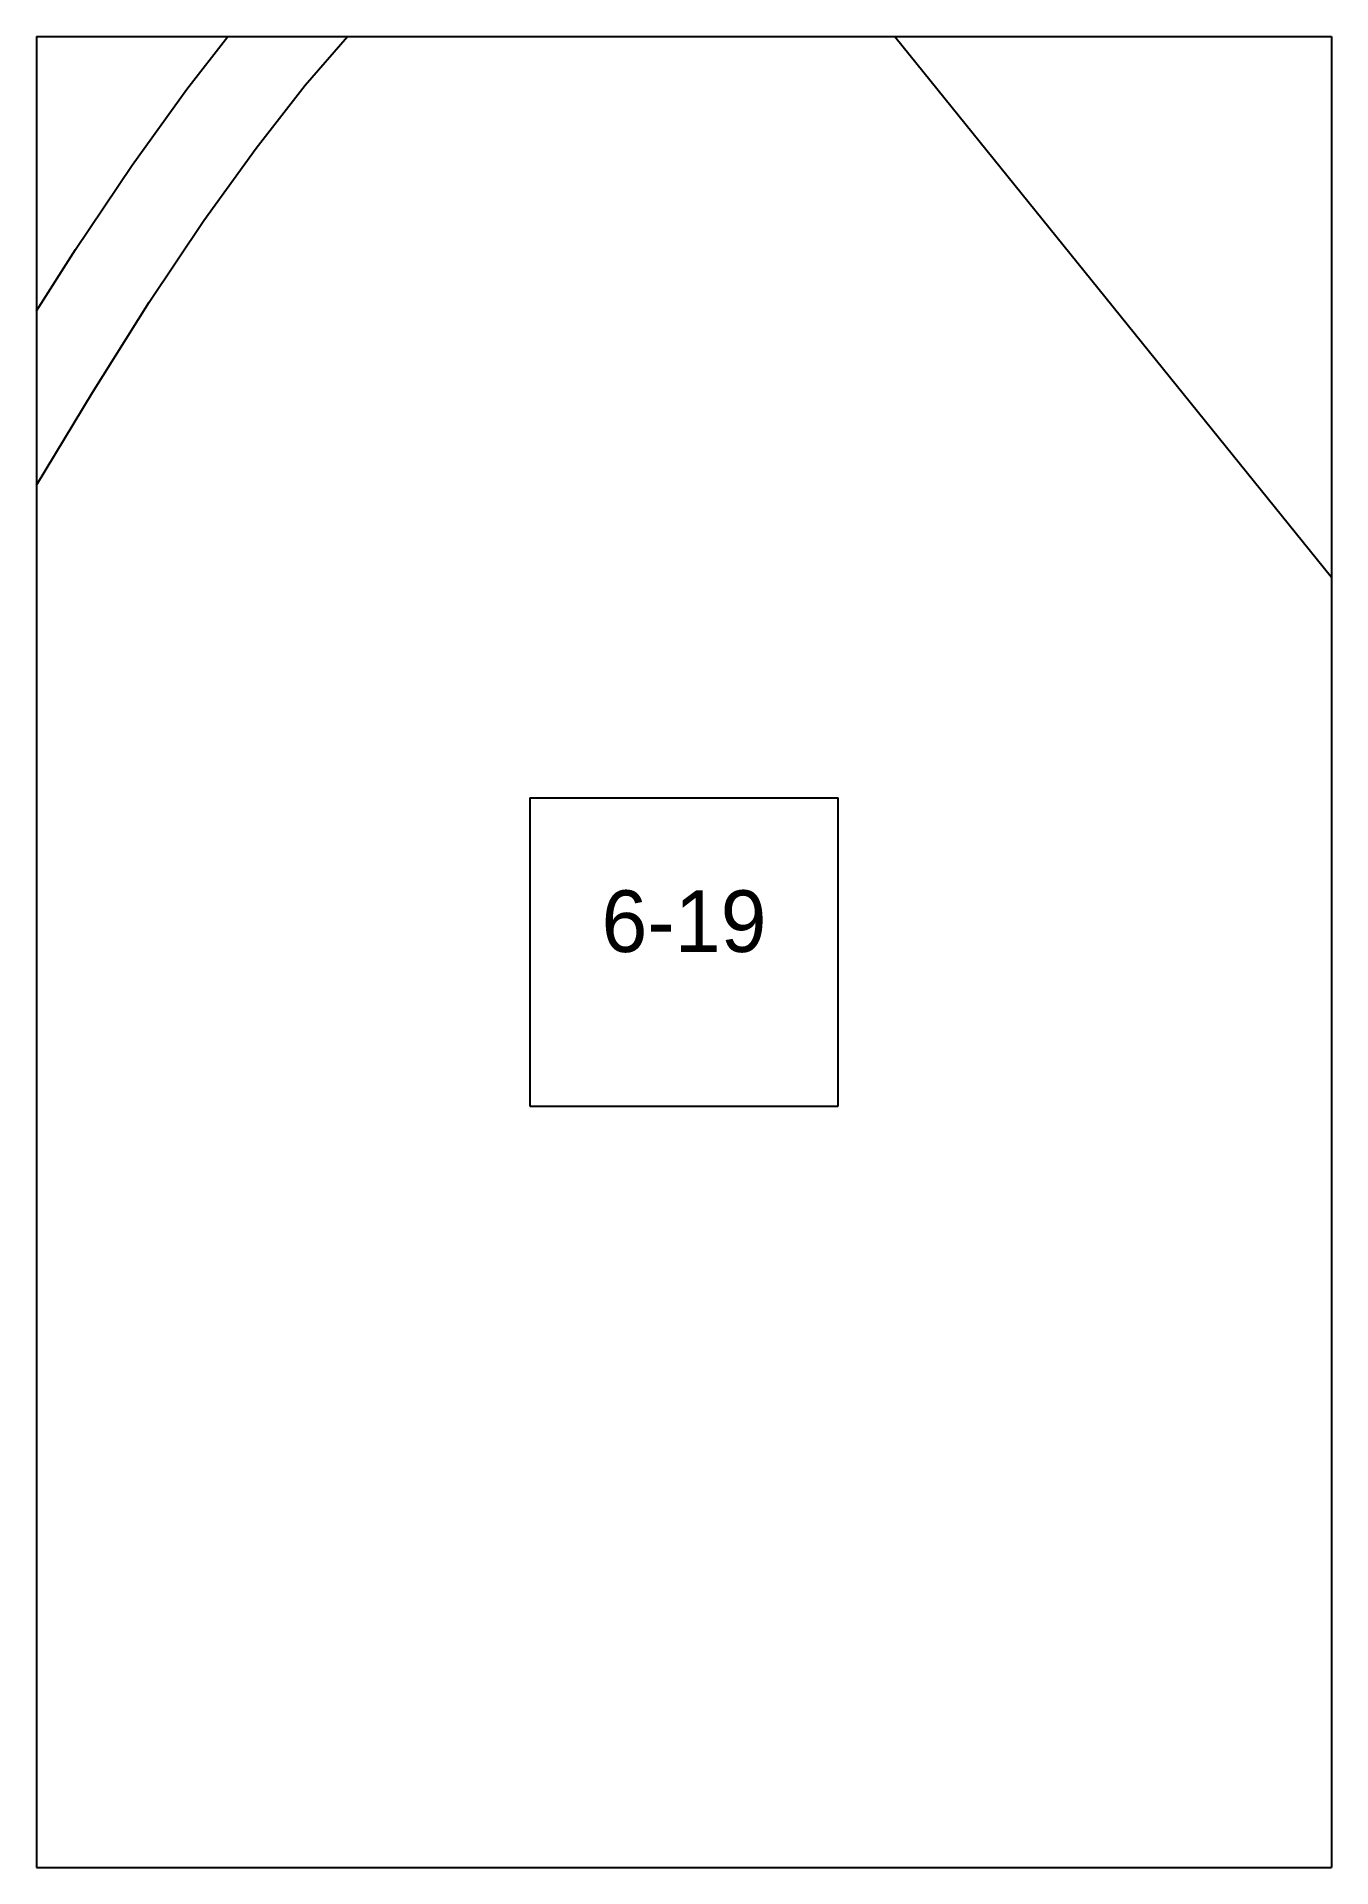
# Paper-space layout 'Plan 6-19' of a CAD drawing. Header units: metres, sheet in millimetres. Extents: x 0 to 210, y 0 to 297.
# The model-space entities are those that its viewports show. They can reach past a viewport. Long polylines and large blocks are cut down to what shows.
import ezdxf
from ezdxf.enums import TextEntityAlignment as Align

# ---------------------------------------------------------------- set-up
doc = ezdxf.new("R2010")
doc.units = ezdxf.units.M
for name, color, linetype in [('default', 7, 'Continuous'), ('TEXTLAYER', 7, 'Continuous'), ('VIEWPORTS', 7, 'Continuous')]:
    doc.layers.add(name, color=color, linetype=linetype)

msp = doc.modelspace()

# ---------------------------------------------------------------- linework, layer by layer
at = {"color": 9}
for p, q in [((3780, -1188), (3780, -1485)), ((3780, -1188), (3780, -1485)), ((3990, -1188), (3990, -1485)), ((3990, -1188), (3990, -1485)), ((3570, -1485), (3780, -1485)), ((3570, -1485), (3780, -1485)), ((3780, -1485), (3990, -1485)), ((3780, -1485), (3780, -1782)), ((3780, -1485), (3990, -1485)), ((3780, -1485), (3780, -1782)), ((3990, -1485), (4200, -1485)), ((3990, -1485), (3990, -1782)), ((3990, -1485), (4200, -1485)), ((3990, -1485), (3990, -1782)), ((3860, -1608.5), (3910, -1608.5)), ((3860, -1608.5), (3860, -1658.5)), ((3910, -1658.5), (3910, -1608.5)), ((3860, -1658.5), (3910, -1658.5)), ((3570, -1782), (3780, -1782)), ((3570, -1782), (3780, -1782)), ((3780, -1782), (3990, -1782)), ((3780, -1782), (3780, -2079)), ((3780, -1782), (3990, -1782)), ((3780, -1782), (3780, -2079)), ((3990, -1782), (4200, -1782)), ((3990, -1782), (3990, -2079)), ((3990, -1782), (4200, -1782)), ((3990, -1782), (3990, -2079))]:
    msp.add_line(p, q, dxfattribs=at)
at = {"layer": 'default', "color": 7, "linetype": 'Continuous'}
for p, q in [((3893.39, -1453.01), (4083.61, -1688.61)), ((3831.24, -1484.05), (3838.18, -1476.96)), ((3804.35, -1493.52), (3812.75, -1482.78)), ((3823.54, -1492.87), (3831.24, -1484.05)), ((3795.47, -1505.83), (3804.35, -1493.52)), ((3815.59, -1503.07), (3823.54, -1492.87)), ((3807.11, -1514.85), (3815.59, -1503.07)), ((3786.28, -1519.52), (3795.47, -1505.83)), ((3798.27, -1528.07), (3807.11, -1514.85)), ((3776.77, -1534.61), (3786.28, -1519.52)), ((3789.08, -1542.71), (3798.27, -1528.07)), ((3779.47, -1558.64), (3789.08, -1542.71)), ((3769.55, -1575.82), (3779.47, -1558.64))]:
    msp.add_line(p, q, dxfattribs=at)

# ---------------------------------------------------------------- texts
at = {"layer": 'TEXTLAYER', "color": 1}
msp.add_text('6-19', height=10, dxfattribs=at).set_placement((3885, -1633.5), align=Align.CENTER)

psp = doc.layouts.new('Plan 6-19')

# ---------------------------------------------------------------- viewports
at = {"layer": 'VIEWPORTS'}
psp.add_viewport(center=(105, 148.5), size=(210, 297), view_center_point=(3885, -1633.5), view_height=297, dxfattribs=at)

doc.saveas('drawing.dxf')
